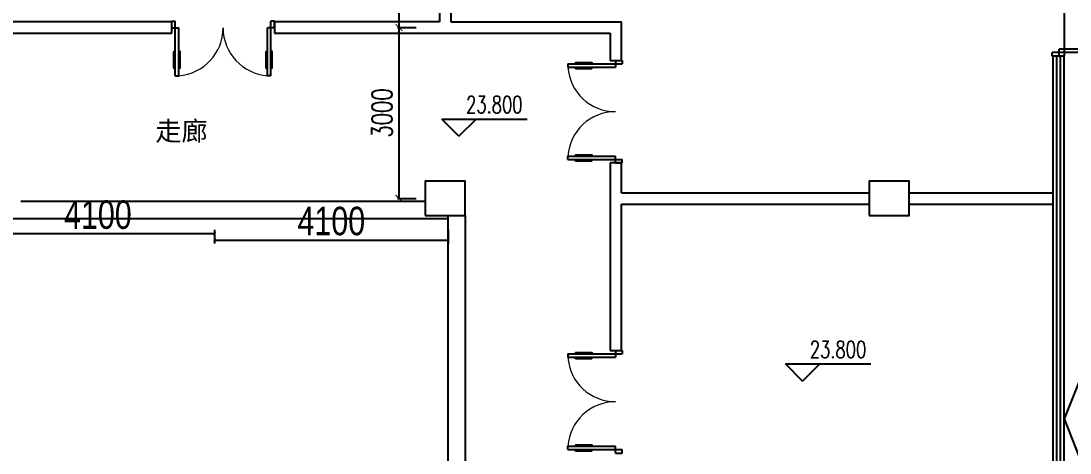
# Model space of a CAD drawing. Header units: millimetres. Extents: x 2680932 to 6187768, y 127588 to 383208.
# Drawn here: x 2916319 to 2934744, y 191841 to 199424 of the extents above; entities that cross this region are included whole.
import ezdxf

# ---------------------------------------------------------------- set-up
doc = ezdxf.new("R2010")
doc.units = ezdxf.units.MM
doc.header["$LTSCALE"] = 20
for name, color, linetype in [('COLUMN', 9, 'Continuous'), ('CURTWALL', 4, 'Continuous'), ('DIM_ELEV', 3, 'Continuous'), ('PUB_DIM', 3, 'Continuous'), ('PUB_TEXT', 41, 'Continuous'), ('WALL', 3, 'Continuous'), ('WINDOW', 4, 'Continuous'), ('屋面排水', 210, 'Continuous'), ('标注', 6, 'Continuous'), ('细线', 8, 'Continuous')]:
    doc.layers.add(name, color=color, linetype=linetype)
doc.styles.add('_TCH_DIM', font='SIMPLEX', dxfattribs={"bigfont": 'GBCBIG'})
doc.styles.add('_TCH_DIM_T3', font='SIMPLEX', dxfattribs={"width": 0.705882, "bigfont": 'GBCBIG'})
doc.styles.get("Standard").update_dxf_attribs({"font": '', "width": 0.8})
doc.styles.get('Standard').set_extended_font_data('YouYuan')
doc.dimstyles.new('_TCH_ARCH&&120', dxfattribs={"dimtxt": 357, "dimasz": 120, "dimexe": 300, "dimexo": 360, "dimgap": 120, "dimtad": 1, "dimdec": 0, "dimzin": 0, "dimdsep": 46, "dimtxsty": '_TCH_DIM_T3', "dimblk": 'ARCHTICK', "dimcen": 0.09, "dimclrt": 7, "dimazin": 2, "dimtfac": 1, "dimtdec": 0, "dimtix": 1, "dimtmove": 2, "dimatfit": 3, "dimfxl": 1, "dimtolj": 1, "dimtzin": 0, "dimarcsym": 0})
doc.dimstyles.new('平面图', dxfattribs={"dimscale": 100, "dimtxt": 5, "dimasz": 0.5, "dimexe": 0.6, "dimexo": 2, "dimgap": 0.8, "dimtad": 1, "dimdec": 0, "dimtxsty": 'Standard', "dimblk": 'ARCHTICK', "dimcen": 2.5, "dimclrd": 1, "dimclre": 1, "dimclrt": 2, "dimadec": 0, "dimazin": 0, "dimtfac": 1, "dimtdec": 0, "dimtix": 1, "dimtmove": 2, "dimatfit": 3, "dimfxl": 0.6, "dimarcsym": 0})

# ---------------------------------------------------------------- blocks, each defined once
blk = doc.blocks.new('_ArchTick')
at = {"color": 0, "linetype": 'ByBlock', "lineweight": -3, "const_width": 0.15}
blk.add_lwpolyline([(-0.5, -0.5), (0.5, 0.5)], dxfattribs=at)
blk = doc.blocks.new('*D33')
at = {"layer": 'Defpoints', "color": 0, "lineweight": -3, "transparency": 16777216}
for p in [(2922571, 199310), (2922959, 199310), (2922571, 196310)]:
    blk.add_point(p, dxfattribs=at)
at = {"layer": 'PUB_DIM', "color": 0, "lineweight": -2, "transparency": 16777216}
for p, q in [((2922931, 199310), (2923259, 199310)), ((2922959, 196310), (2922959, 199310)), ((2922931, 196310), (2923259, 196310))]:
    blk.add_line(p, q, dxfattribs=at)
at = {"layer": 'PUB_DIM', "color": 0, "lineweight": -2, "transparency": 16777216, "xscale": 120, "yscale": 120, "zscale": 120}
for p, rotation in [((2922959, 199310), 90), ((2922959, 196310), 270)]:
    blk.add_blockref('_ArchTick', p, dxfattribs=dict(at, rotation=rotation))
at = {"layer": 'PUB_DIM', "color": 7, "transparency": 16777216, "insert": (2922661, 197810), "char_height": 357, "attachment_point": 5, "rotation": 90, "style": '_TCH_DIM_T3'}
blk.add_mtext('\\A1;3000', dxfattribs=at)
blk = doc.blocks.new('*D34')
at = {"layer": 'Defpoints', "color": 0, "lineweight": -3, "transparency": 16777216}
for p in [(2922571, 204110), (2922959, 204110), (2922571, 199310)]:
    blk.add_point(p, dxfattribs=at)
at = {"layer": 'PUB_DIM', "color": 0, "lineweight": -2, "transparency": 16777216}
for p, q in [((2922931, 204110), (2923259, 204110)), ((2922959, 199310), (2922959, 204110)), ((2922931, 199310), (2923259, 199310))]:
    blk.add_line(p, q, dxfattribs=at)
at = {"layer": 'PUB_DIM', "color": 0, "lineweight": -2, "transparency": 16777216, "xscale": 120, "yscale": 120, "zscale": 120}
for p, rotation in [((2922959, 204110), 90), ((2922959, 199310), 270)]:
    blk.add_blockref('_ArchTick', p, dxfattribs=dict(at, rotation=rotation))
at = {"layer": 'PUB_DIM', "color": 7, "transparency": 16777216, "insert": (2922661, 201710), "char_height": 357, "attachment_point": 5, "rotation": 90, "style": '_TCH_DIM_T3'}
blk.add_mtext('\\A1;4800', dxfattribs=at)
blk = doc.blocks.new('$DorLib2D$00000011')
for p, q in [((-0.467, 0.471), (-0.467, -0.062)), ((-0.467, 0.471), (-0.433, 0.471)), ((-0.433, 0.471), (-0.433, 0.004)), ((0.433, 0.471), (0.433, 0.004)), ((0.467, 0.471), (0.433, 0.471)), ((0.467, 0.471), (0.467, -0.062)), ((-0.483, 0.396), (-0.467, 0.396)), ((-0.417, 0.396), (-0.433, 0.396)), ((0.417, 0.396), (0.433, 0.396)), ((0.483, 0.396), (0.467, 0.396)), ((-0.483, 0.235), (-0.467, 0.235)), ((-0.417, 0.235), (-0.433, 0.235)), ((0.417, 0.235), (0.433, 0.235)), ((0.483, 0.235), (0.467, 0.235)), ((-0.5, 0.004), (-0.433, 0.004)), ((-0.5, 0.004), (-0.5, -0.062)), ((0.5, 0.004), (0.433, 0.004)), ((0.5, 0.004), (0.5, -0.062)), ((-0.5, -0.062), (-0.467, -0.062)), ((0.5, -0.062), (0.467, -0.062))]:
    blk.add_line(p, q)
at = {"lineweight": 13}
for p, q in [((-0.483, 0.396), (-0.483, 0.235)), ((-0.417, 0.396), (-0.417, 0.235)), ((0.417, 0.396), (0.417, 0.235)), ((0.483, 0.396), (0.483, 0.235))]:
    blk.add_line(p, q, dxfattribs=at)
for centre, start, end in [((-0.467, 0.004), 0, 85.904), ((0.467, 0.004), 94.096, 180)]:
    blk.add_arc(centre, 0.467, start, end, dxfattribs=at)
blk = doc.blocks.new('_FZH')
blk.add_lwpolyline([(-0.5, -0.5), (0.5, -0.5), (0.5, 0.5), (-0.5, 0.5)], close=True)
blk = doc.blocks.new('*D102')
at = {"layer": 'Defpoints', "color": 0, "lineweight": -3, "transparency": 16777216}
for p in [(2915619, 195960), (2919719, 195960), (2919719, 195692)]:
    blk.add_point(p, dxfattribs=at)
at = {"layer": '标注', "color": 1, "lineweight": -2, "transparency": 16777216}
for p, q in [((2915619, 195760), (2915619, 195632)), ((2915619, 195692), (2919719, 195692)), ((2919719, 195760), (2919719, 195632))]:
    blk.add_line(p, q, dxfattribs=at)
at = {"layer": '标注', "color": 1, "lineweight": -2, "transparency": 16777216, "xscale": 50, "yscale": 50, "zscale": 50, "rotation": 180}
blk.add_blockref('_ArchTick', (2915619, 195692), dxfattribs=at)
at = {"layer": '标注', "color": 1, "lineweight": -2, "transparency": 16777216, "xscale": 50, "yscale": 50, "zscale": 50}
blk.add_blockref('_ArchTick', (2919719, 195692), dxfattribs=at)
at = {"layer": '标注', "color": 2, "lineweight": -3, "transparency": 16777216, "insert": (2917669, 196022), "char_height": 500, "attachment_point": 5}
blk.add_mtext('4100', dxfattribs=at)
blk = doc.blocks.new('*D101')
at = {"layer": 'Defpoints', "color": 0, "lineweight": -3, "transparency": 16777216}
for p in [(2919719, 195960), (2923819, 195960), (2923819, 195580)]:
    blk.add_point(p, dxfattribs=at)
at = {"layer": '标注', "color": 1, "lineweight": -2, "transparency": 16777216}
for p, q in [((2919719, 195760), (2919719, 195520)), ((2923819, 195760), (2923819, 195520)), ((2919719, 195580), (2923819, 195580))]:
    blk.add_line(p, q, dxfattribs=at)
at = {"layer": '标注', "color": 1, "lineweight": -2, "transparency": 16777216, "xscale": 50, "yscale": 50, "zscale": 50, "rotation": 180}
blk.add_blockref('_ArchTick', (2919719, 195580), dxfattribs=at)
at = {"layer": '标注', "color": 1, "lineweight": -2, "transparency": 16777216, "xscale": 50, "yscale": 50, "zscale": 50}
blk.add_blockref('_ArchTick', (2923819, 195580), dxfattribs=at)
at = {"layer": '标注', "color": 2, "lineweight": -3, "transparency": 16777216, "insert": (2921769, 195910), "char_height": 500, "attachment_point": 5}
blk.add_mtext('4100', dxfattribs=at)

msp = doc.modelspace()

# ---------------------------------------------------------------- linework, layer by layer
at = {"layer": 'CURTWALL'}
for p, q in [((2934643.7, 198809.8), (2934443.7, 198809.8)), ((2934443.7, 198809.8), (2934443.7, 196309.9)), ((2934510.3, 196309.9), (2934510.3, 198809.8)), ((2934577, 196309.9), (2934577, 198809.8)), ((2934643.7, 196309.9), (2934643.7, 198809.8)), ((2934443.7, 196309.9), (2934443.7, 186209.8)), ((2934510.3, 186209.8), (2934510.3, 196309.9)), ((2934577, 186209.8), (2934577, 196309.9)), ((2934643.7, 186209.8), (2934643.7, 196309.9))]:
    msp.add_line(p, q, dxfattribs=at)
at = {"layer": 'DIM_ELEV'}
for p, q in [((2924010.9, 197403.1), (2923710.9, 197703.1)), ((2923710.9, 197703.1), (2925206.9, 197703.1)), ((2924010.9, 197403.1), (2924310.9, 197703.1)), ((2930047.9, 193104.7), (2929747.9, 193404.7)), ((2929747.9, 193404.7), (2931243.9, 193404.7)), ((2930047.9, 193104.7), (2930347.9, 193404.7))]:
    msp.add_line(p, q, dxfattribs=at)
at = {"layer": 'WALL'}
for p, q in [((2923668.6, 203759.9), (2923668.6, 199409.9)), ((2923868.6, 203759.9), (2923868.6, 199409.9)), ((2918968.6, 199409.9), (2915868.6, 199409.9)), ((2918968.6, 199209.9), (2918968.6, 199409.9)), ((2923668.6, 199409.9), (2920768.6, 199409.9)), ((2920768.6, 199409.9), (2920768.6, 199209.9)), ((2923868.6, 199409.9), (2926868.6, 199409.9)), ((2926868.6, 198732.8), (2926868.6, 199409.9)), ((2915868.6, 199209.9), (2918968.6, 199209.9)), ((2920768.6, 199209.9), (2923768.6, 199209.9)), ((2923768.6, 199209.9), (2926668.6, 199209.9)), ((2926668.6, 199209.9), (2926668.6, 198732.8)), ((2926668.6, 198732.8), (2926868.6, 198732.8)), ((2926868.6, 196932.8), (2926668.6, 196932.8)), ((2926668.6, 196932.8), (2926668.6, 196309.9)), ((2926868.6, 196409.9), (2926868.6, 196932.8)), ((2916318.6, 196259.9), (2923418.6, 196259.9)), ((2926668.6, 196309.9), (2926668.6, 193641.4)), ((2926868.6, 196409.9), (2931218.6, 196409.9)), ((2931918.6, 196409.9), (2934443.7, 196409.9)), ((2926868.6, 196209.9), (2931218.6, 196209.9)), ((2926868.6, 193641.4), (2926868.6, 196209.9)), ((2931918.6, 196209.9), (2934443.7, 196209.9)), ((2916318.6, 195959.9), (2923818.6, 195959.9)), ((2923818.6, 196009.9), (2923818.6, 188909.9)), ((2924118.6, 196009.9), (2924118.6, 188909.9)), ((2926668.6, 193641.4), (2926868.6, 193641.4))]:
    msp.add_line(p, q, dxfattribs=at)
at = {"layer": '屋面排水'}
for p, q in [((2939167, 203915.6), (2934643.7, 192439.8)), ((2934643.7, 192439.8), (2939138.6, 180944.8))]:
    msp.add_line(p, q, dxfattribs=at)
at = {"layer": '标注', "color": 7, "lineweight": -3}
msp.add_line((2915618.6, 195959.9), (2923818.6, 195959.9), dxfattribs=at)
at = {"layer": '细线'}
msp.add_line((2934643.7, 200609.8), (2934643.7, 198809.8), dxfattribs=at)

# ---------------------------------------------------------------- block references
at = {"layer": 'COLUMN', "xscale": 700, "yscale": 600, "zscale": 600}
for p in [(2923768.6, 196309.9), (2931568.6, 196309.9)]:
    msp.add_blockref('_FZH', p, dxfattribs=at)
at = {"layer": 'WINDOW', "yscale": -1800}
for p, xscale, zscale, rotation in [((2934543.7, 199709.8), 1800, 1800, 90), ((2926768.6, 197832.8), -1800, -1800, 270), ((2926768.6, 192741.4), -1800, -1800, 270)]:
    msp.add_blockref('$DorLib2D$00000011', p, dxfattribs=dict(at, xscale=xscale, zscale=zscale, rotation=rotation))
at = {"layer": 'WINDOW', "xscale": -1800, "yscale": -1800, "zscale": -1800}
msp.add_blockref('$DorLib2D$00000011', (2919868.6, 199309.9), dxfattribs=at)

# ---------------------------------------------------------------- texts
at = {"layer": 'PUB_TEXT', "style": '_TCH_DIM', "width": 0.705882}
for p in [(2924136.9, 197808.1), (2930173.9, 193509.7)]:
    msp.add_text('23.800', height=297.5, dxfattribs=at).set_placement(p)
at = {"layer": 'PUB_TEXT'}
msp.add_text('走廊', height=337.59, dxfattribs=at).set_placement((2918677.4, 197323.9))

# ---------------------------------------------------------------- dimensions: what is measured, and where the dimension line sits
at = {"layer": 'PUB_DIM'}
for p1, p2, picture, middle in [((2922571.3, 199309.9), (2922571.3, 204109.9), '*D34', (2922660.9, 201709.9)), ((2922571.3, 196309.9), (2922571.3, 199309.9), '*D33', (2922660.9, 197809.9))]:
    dim = msp.add_aligned_dim(p1=p1, p2=p2, distance=-388.1, dimstyle='_TCH_ARCH&&120', dxfattribs=at)
    dim.commit()
    dim.dimension.update_dxf_attribs({"geometry": picture, "text_midpoint": middle})
at = {"layer": '标注', "color": 7, "lineweight": -3}
for base, p1, p2, picture, middle in [((2919718.6, 195692.1), (2915618.6, 195959.9), (2919718.6, 195959.9), '*D102', (2917668.6, 196022.1)), ((2923818.6, 195580.4), (2919718.6, 195959.9), (2923818.6, 195959.9), '*D101', (2921768.6, 195910.4))]:
    dim = msp.add_linear_dim(base=base, p1=p1, p2=p2, dimstyle='平面图', dxfattribs=at)
    dim.commit()
    dim.dimension.update_dxf_attribs({"geometry": picture, "text_midpoint": middle})

doc.saveas('drawing.dxf')
